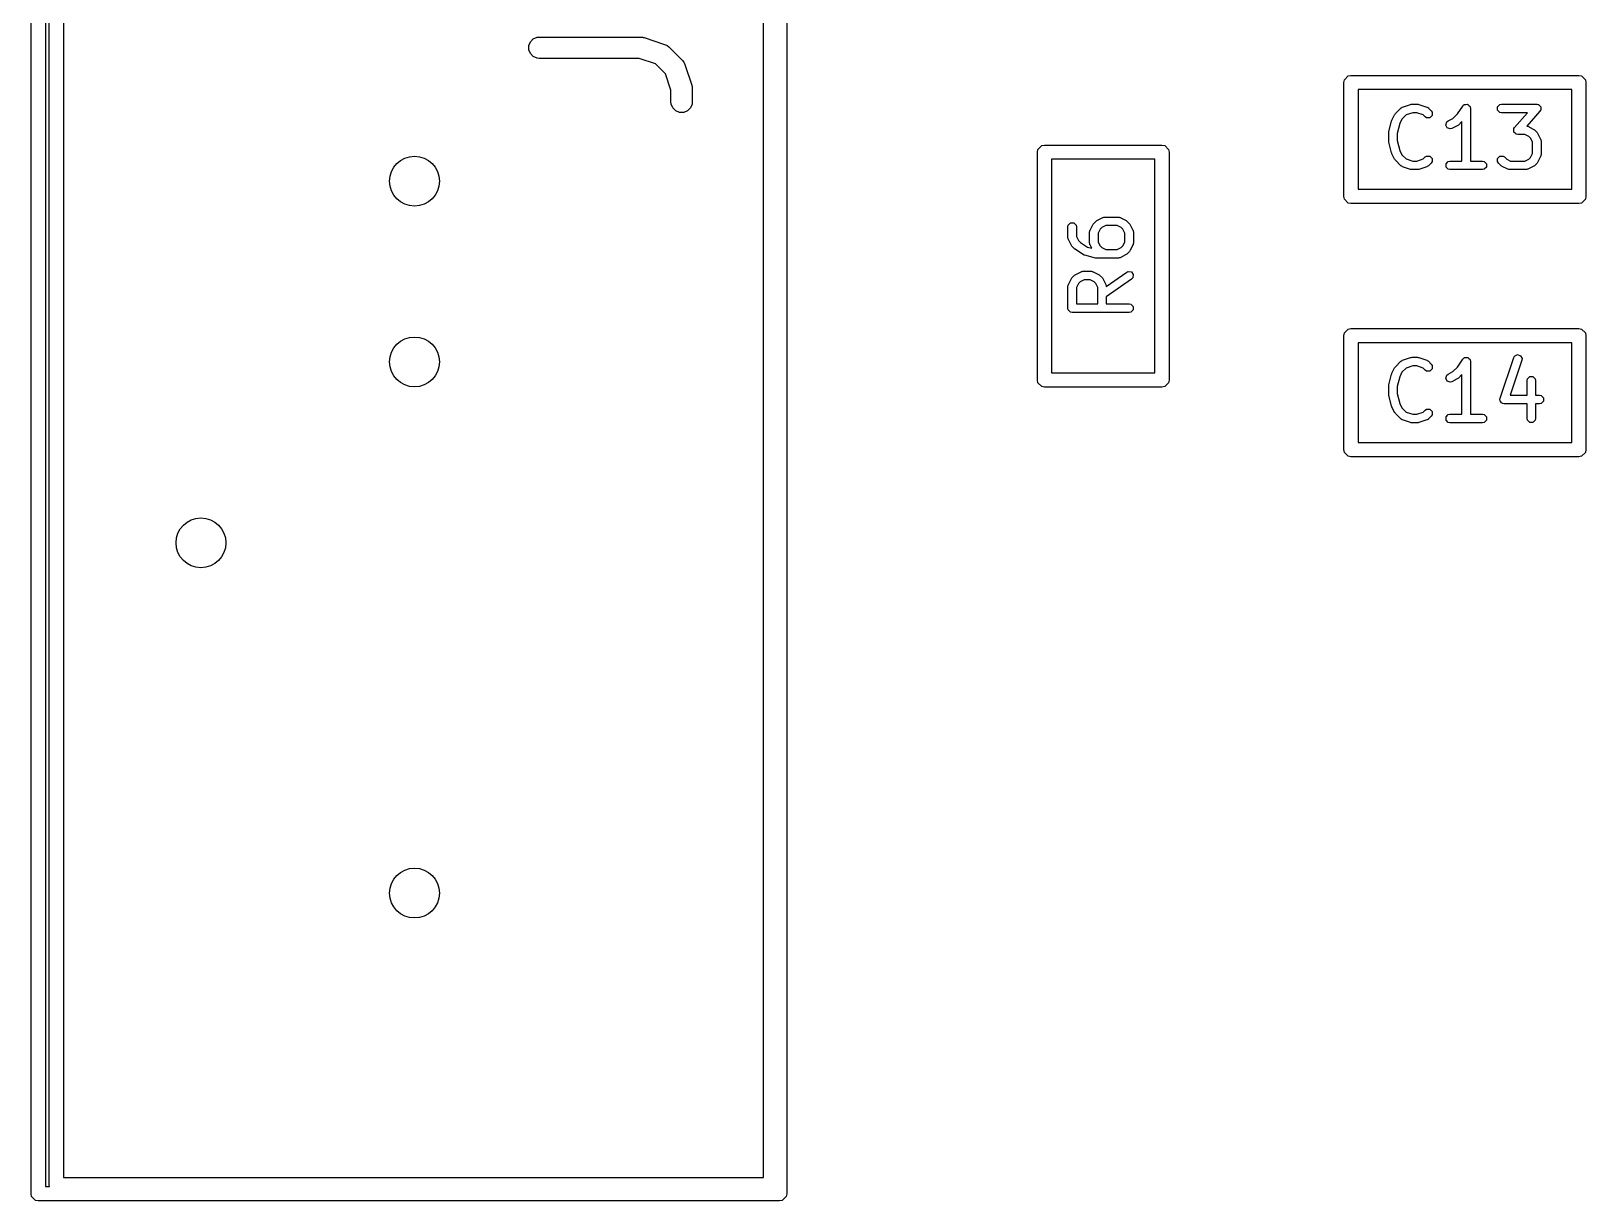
# Model space of a CAD drawing. Extents: x 2.42 to 5.08, y -5.33 to -2.65.
# Drawn here: x 2.483 to 2.913, y -4.782 to -4.4585 of the extents above; entities that cross this region are included whole.
import ezdxf

# ---------------------------------------------------------------- set-up
doc = ezdxf.new("R2010")
doc.units = 0
doc.header["$MEASUREMENT"] = 0
doc.layers.add('BLACK', color=7, linetype='CONTINUOUS')

msp = doc.modelspace()

# ---------------------------------------------------------------- linework, layer by layer
at = {"layer": 'BLACK', "linetype": 'CONTINUOUS'}
for p, q in [((2.48303, -4.78), (2.48303, -4.12)), ((2.48697, -4.12197), (2.48697, -4.77803)), ((2.48803, -4.7775), (2.48803, -4.1225)), ((2.69197, -4.12), (2.69197, -4.78)), ((2.49197, -4.12447), (2.49197, -4.77553)), ((2.68553, -4.77553), (2.68553, -4.12447)), ((2.62064, -4.46255), (2.62108, -4.46148)), ((2.62064, -4.4637), (2.62064, -4.46255)), ((2.62108, -4.46148), (2.6219, -4.46067)), ((2.6219, -4.46067), (2.62296, -4.46023)), ((2.62296, -4.46023), (2.62354, -4.46017)), ((2.62354, -4.46017), (2.65166, -4.46017)), ((2.65166, -4.46017), (2.65195, -4.4602)), ((2.65195, -4.4602), (2.65203, -4.46019)), ((2.65203, -4.46019), (2.65213, -4.46022)), ((2.65213, -4.46022), (2.65223, -4.46023)), ((2.65223, -4.46023), (2.65231, -4.46026)), ((2.65231, -4.46026), (2.65259, -4.46032)), ((2.65259, -4.46032), (2.65822, -4.4622)), ((2.65822, -4.4622), (2.65874, -4.46243)), ((2.65874, -4.46243), (2.65882, -4.4625)), ((2.65882, -4.4625), (2.65892, -4.46254)), ((2.65892, -4.46254), (2.65937, -4.46291)), ((2.62108, -4.46476), (2.62064, -4.4637)), ((2.6219, -4.46558), (2.62108, -4.46476)), ((2.62296, -4.46602), (2.6219, -4.46558)), ((2.62354, -4.46608), (2.62296, -4.46602)), ((2.65118, -4.46608), (2.62354, -4.46608)), ((2.65569, -4.46758), (2.65118, -4.46608)), ((2.65937, -4.46291), (2.66312, -4.46666)), ((2.66312, -4.46666), (2.66349, -4.46711)), ((2.65845, -4.47034), (2.65569, -4.46758)), ((2.65995, -4.47485), (2.65845, -4.47034)), ((2.66349, -4.46711), (2.66353, -4.46721)), ((2.66353, -4.46721), (2.6636, -4.46729)), ((2.6636, -4.46729), (2.66383, -4.46781)), ((2.66383, -4.46781), (2.66571, -4.47344)), ((2.84619, -4.472), (2.84725, -4.47093)), ((2.84725, -4.47093), (2.848, -4.47078)), ((2.848, -4.47078), (2.911, -4.47078)), ((2.911, -4.47078), (2.91175, -4.47093)), ((2.91175, -4.47093), (2.91281, -4.472)), ((2.65995, -4.47812), (2.65995, -4.47485)), ((2.66571, -4.47344), (2.66577, -4.47372)), ((2.66577, -4.47372), (2.6658, -4.4738)), ((2.6658, -4.4738), (2.66581, -4.4739)), ((2.66581, -4.4739), (2.66584, -4.474)), ((2.66584, -4.474), (2.66583, -4.47408)), ((2.66583, -4.47408), (2.66586, -4.47437)), ((2.66586, -4.47437), (2.66586, -4.47812)), ((2.84604, -4.47275), (2.84619, -4.472)), ((2.84604, -4.50425), (2.84604, -4.47275)), ((2.84997, -4.47472), (2.84997, -4.50228)), ((2.90903, -4.47472), (2.84997, -4.47472)), ((2.90903, -4.50228), (2.90903, -4.47472)), ((2.91281, -4.472), (2.91296, -4.47275)), ((2.91296, -4.47275), (2.91296, -4.50425)), ((2.66001, -4.4787), (2.65995, -4.47812)), ((2.66045, -4.47976), (2.66001, -4.4787)), ((2.66127, -4.48058), (2.66045, -4.47976)), ((2.66536, -4.47976), (2.66455, -4.48058)), ((2.6658, -4.4787), (2.66536, -4.47976)), ((2.66586, -4.47812), (2.6658, -4.4787)), ((2.86029, -4.48133), (2.86179, -4.47983)), ((2.86179, -4.47983), (2.86184, -4.4798)), ((2.86184, -4.4798), (2.86185, -4.47977)), ((2.86185, -4.47977), (2.86202, -4.47968)), ((2.86202, -4.47968), (2.86218, -4.47957)), ((2.86218, -4.47957), (2.8622, -4.47957)), ((2.8622, -4.47957), (2.86225, -4.47954)), ((2.86225, -4.47954), (2.8645, -4.47879)), ((2.8645, -4.47879), (2.86469, -4.47877)), ((2.86469, -4.47877), (2.86488, -4.47873)), ((2.86488, -4.47873), (2.86638, -4.47873)), ((2.86638, -4.47873), (2.86656, -4.47877)), ((2.86656, -4.47877), (2.86675, -4.47879)), ((2.86675, -4.47879), (2.869, -4.47954)), ((2.869, -4.47954), (2.86905, -4.47957)), ((2.86905, -4.47957), (2.86908, -4.47957)), ((2.86908, -4.47957), (2.86924, -4.47968)), ((2.86924, -4.47968), (2.8694, -4.47977)), ((2.8694, -4.47977), (2.86941, -4.4798)), ((2.86941, -4.4798), (2.86946, -4.47983)), ((2.86946, -4.47983), (2.87021, -4.48058)), ((2.87746, -4.48141), (2.87889, -4.47926)), ((2.87889, -4.47926), (2.87922, -4.47893)), ((2.87922, -4.47893), (2.87934, -4.47891)), ((2.87934, -4.47891), (2.87942, -4.47882)), ((2.87942, -4.47882), (2.87977, -4.47882)), ((2.87977, -4.47882), (2.8801, -4.47876)), ((2.8801, -4.47876), (2.88021, -4.47882)), ((2.88021, -4.47882), (2.88033, -4.47882)), ((2.88033, -4.47882), (2.88057, -4.47907)), ((2.88057, -4.47907), (2.88086, -4.47926)), ((2.88086, -4.47926), (2.88088, -4.47938)), ((2.88088, -4.47938), (2.88097, -4.47946)), ((2.88097, -4.47946), (2.88106, -4.47991)), ((2.88853, -4.47946), (2.88917, -4.47882)), ((2.88853, -4.48037), (2.88853, -4.47946)), ((2.88917, -4.47882), (2.88962, -4.47873)), ((2.88962, -4.47873), (2.89937, -4.47873)), ((2.89937, -4.47873), (2.8997, -4.4788)), ((2.8997, -4.4788), (2.89975, -4.4788)), ((2.89975, -4.4788), (2.89977, -4.47881)), ((2.89977, -4.47881), (2.89982, -4.47882)), ((2.89982, -4.47882), (2.90012, -4.47912)), ((2.90012, -4.47912), (2.90043, -4.47939)), ((2.90043, -4.47939), (2.90043, -4.47943)), ((2.90043, -4.47943), (2.90046, -4.47946)), ((2.90046, -4.47946), (2.90046, -4.47988)), ((2.90046, -4.47988), (2.90049, -4.48029)), ((2.66233, -4.48102), (2.66127, -4.48058)), ((2.66348, -4.48102), (2.66233, -4.48102)), ((2.66455, -4.48058), (2.66348, -4.48102)), ((2.85848, -4.48638), (2.85923, -4.48338)), ((2.85923, -4.48338), (2.85929, -4.48326)), ((2.85929, -4.48326), (2.85932, -4.48314)), ((2.85932, -4.48314), (2.86007, -4.48164)), ((2.86007, -4.48164), (2.86019, -4.48149)), ((2.86019, -4.48149), (2.86029, -4.48133)), ((2.86149, -4.48408), (2.86081, -4.48681)), ((2.8621, -4.48286), (2.86149, -4.48408)), ((2.86327, -4.4817), (2.8621, -4.48286)), ((2.86507, -4.4811), (2.86327, -4.4817)), ((2.86619, -4.4811), (2.86507, -4.4811)), ((2.86799, -4.4817), (2.86619, -4.4811)), ((2.86854, -4.48225), (2.86799, -4.4817)), ((2.86892, -4.48251), (2.86854, -4.48225)), ((2.86983, -4.48251), (2.86892, -4.48251)), ((2.87047, -4.48187), (2.86983, -4.48251)), ((2.87021, -4.48058), (2.87047, -4.48096)), ((2.87047, -4.48096), (2.87047, -4.48187)), ((2.8742, -4.4845), (2.87448, -4.48364)), ((2.87448, -4.48364), (2.87485, -4.48336)), ((2.87485, -4.48336), (2.87618, -4.48269)), ((2.87618, -4.48269), (2.87746, -4.48141)), ((2.87869, -4.48352), (2.87771, -4.4845)), ((2.87869, -4.49448), (2.87869, -4.48352)), ((2.88106, -4.47991), (2.88106, -4.49448)), ((2.88917, -4.48101), (2.88853, -4.48037)), ((2.88962, -4.4811), (2.88917, -4.48101)), ((2.89677, -4.4811), (2.88962, -4.4811)), ((2.89323, -4.48514), (2.89677, -4.4811)), ((2.90026, -4.48069), (2.89667, -4.48479)), ((2.90043, -4.4804), (2.90026, -4.48069)), ((2.90046, -4.48037), (2.90043, -4.4804)), ((2.90049, -4.48029), (2.90046, -4.48034)), ((2.90046, -4.48034), (2.90046, -4.48037)), ((2.85845, -4.48666), (2.85847, -4.48652)), ((2.85845, -4.48891), (2.85845, -4.48666)), ((2.85847, -4.48652), (2.85848, -4.48638)), ((2.86081, -4.48681), (2.86081, -4.48877)), ((2.8746, -4.48531), (2.8742, -4.4845)), ((2.87546, -4.48559), (2.8746, -4.48531)), ((2.8759, -4.48547), (2.87546, -4.48559)), ((2.8774, -4.48472), (2.8759, -4.48547)), ((2.87755, -4.4846), (2.8774, -4.48472)), ((2.87771, -4.4845), (2.87755, -4.4846)), ((2.893, -4.48554), (2.89303, -4.48549)), ((2.89303, -4.48595), (2.893, -4.48554)), ((2.89303, -4.48546), (2.89307, -4.48543)), ((2.89303, -4.48549), (2.89303, -4.48546)), ((2.89303, -4.48637), (2.89303, -4.48595)), ((2.89306, -4.4864), (2.89303, -4.48637)), ((2.89306, -4.48644), (2.89306, -4.4864)), ((2.89338, -4.48671), (2.89306, -4.48644)), ((2.89307, -4.48543), (2.89323, -4.48514)), ((2.89367, -4.487), (2.89338, -4.48671)), ((2.89373, -4.48702), (2.89367, -4.487)), ((2.89374, -4.48703), (2.89373, -4.48702)), ((2.89379, -4.48703), (2.89374, -4.48703)), ((2.89412, -4.48709), (2.89379, -4.48703)), ((2.89609, -4.48709), (2.89412, -4.48709)), ((2.89717, -4.48763), (2.89609, -4.48709)), ((2.89667, -4.48479), (2.89682, -4.48482)), ((2.89682, -4.48482), (2.89684, -4.48484)), ((2.89684, -4.48484), (2.8969, -4.48486)), ((2.8969, -4.48486), (2.8984, -4.48561)), ((2.89765, -4.48811), (2.89717, -4.48763)), ((2.89819, -4.48919), (2.89765, -4.48811)), ((2.8984, -4.48561), (2.89855, -4.48572)), ((2.89855, -4.48572), (2.89871, -4.48583)), ((2.89871, -4.48583), (2.89946, -4.48658)), ((2.89946, -4.48658), (2.89956, -4.48674)), ((2.89956, -4.48674), (2.89968, -4.48689)), ((2.89968, -4.48689), (2.90043, -4.48839)), ((2.90043, -4.48839), (2.90044, -4.48844)), ((2.90044, -4.48844), (2.90046, -4.48846)), ((2.90046, -4.48846), (2.9005, -4.48865)), ((2.76129, -4.492), (2.76144, -4.49125)), ((2.76129, -4.555), (2.76129, -4.492)), ((2.76144, -4.49125), (2.76251, -4.49019)), ((2.76251, -4.49019), (2.76326, -4.49004)), ((2.76326, -4.49004), (2.79574, -4.49004)), ((2.79574, -4.49004), (2.79649, -4.49019)), ((2.79649, -4.49019), (2.79756, -4.49125)), ((2.79756, -4.49125), (2.79771, -4.492)), ((2.79771, -4.492), (2.79771, -4.555)), ((2.85847, -4.48906), (2.85845, -4.48891)), ((2.85848, -4.4892), (2.85847, -4.48906)), ((2.85923, -4.4922), (2.85848, -4.4892)), ((2.85929, -4.49232), (2.85923, -4.4922)), ((2.85932, -4.49244), (2.85929, -4.49232)), ((2.86007, -4.49394), (2.85932, -4.49244)), ((2.86081, -4.48877), (2.86149, -4.4915)), ((2.86149, -4.4915), (2.8621, -4.49271)), ((2.8621, -4.49271), (2.86327, -4.49388)), ((2.89765, -4.49346), (2.89819, -4.49238)), ((2.89819, -4.49238), (2.89819, -4.48919)), ((2.9005, -4.48865), (2.90055, -4.48883)), ((2.90055, -4.49275), (2.9005, -4.49293)), ((2.90055, -4.48883), (2.90054, -4.48886)), ((2.90054, -4.48886), (2.90055, -4.48891)), ((2.90055, -4.49266), (2.90054, -4.49272)), ((2.90054, -4.49272), (2.90055, -4.49275)), ((2.90055, -4.48891), (2.90055, -4.49266)), ((2.76523, -4.49397), (2.76523, -4.55303)), ((2.79377, -4.49397), (2.76523, -4.49397)), ((2.79377, -4.55303), (2.79377, -4.49397)), ((2.86019, -4.49409), (2.86007, -4.49394)), ((2.86029, -4.49425), (2.86019, -4.49409)), ((2.86179, -4.49575), (2.86029, -4.49425)), ((2.86184, -4.49578), (2.86179, -4.49575)), ((2.86185, -4.4958), (2.86184, -4.49578)), ((2.86202, -4.4959), (2.86185, -4.4958)), ((2.86218, -4.496), (2.86202, -4.4959)), ((2.8622, -4.496), (2.86218, -4.496)), ((2.86225, -4.49603), (2.8622, -4.496)), ((2.8645, -4.49678), (2.86225, -4.49603)), ((2.86327, -4.49388), (2.86507, -4.49448)), ((2.86469, -4.49681), (2.8645, -4.49678)), ((2.86488, -4.49684), (2.86469, -4.49681)), ((2.86638, -4.49684), (2.86488, -4.49684)), ((2.86507, -4.49448), (2.86618, -4.49448)), ((2.86618, -4.49448), (2.86799, -4.49388)), ((2.86656, -4.49681), (2.86638, -4.49684)), ((2.86675, -4.49678), (2.86656, -4.49681)), ((2.869, -4.49603), (2.86675, -4.49678)), ((2.86799, -4.49388), (2.86854, -4.49333)), ((2.86854, -4.49333), (2.86892, -4.49307)), ((2.86892, -4.49307), (2.86983, -4.49307)), ((2.86905, -4.496), (2.869, -4.49603)), ((2.86908, -4.496), (2.86905, -4.496)), ((2.86924, -4.4959), (2.86908, -4.496)), ((2.8694, -4.4958), (2.86924, -4.4959)), ((2.86941, -4.49578), (2.8694, -4.4958)), ((2.86946, -4.49575), (2.86941, -4.49578)), ((2.87021, -4.495), (2.86946, -4.49575)), ((2.86983, -4.49307), (2.87047, -4.49371)), ((2.87047, -4.49461), (2.87021, -4.495)), ((2.87047, -4.49371), (2.87047, -4.49461)), ((2.87428, -4.49521), (2.87492, -4.49457)), ((2.87428, -4.49611), (2.87428, -4.49521)), ((2.87492, -4.49675), (2.87428, -4.49611)), ((2.87492, -4.49457), (2.87538, -4.49448)), ((2.87538, -4.49684), (2.87492, -4.49675)), ((2.87538, -4.49448), (2.87869, -4.49448)), ((2.88437, -4.49684), (2.87538, -4.49684)), ((2.88106, -4.49448), (2.88437, -4.49448)), ((2.88437, -4.49448), (2.88483, -4.49457)), ((2.88483, -4.49675), (2.88437, -4.49684)), ((2.88483, -4.49457), (2.88547, -4.49521)), ((2.88547, -4.49611), (2.88483, -4.49675)), ((2.88547, -4.49521), (2.88547, -4.49611)), ((2.88853, -4.49371), (2.88917, -4.49307)), ((2.88853, -4.49461), (2.88853, -4.49371)), ((2.88879, -4.495), (2.88853, -4.49461)), ((2.88954, -4.49575), (2.88879, -4.495)), ((2.88917, -4.49307), (2.89008, -4.49307)), ((2.8897, -4.49585), (2.88954, -4.49575)), ((2.88985, -4.49597), (2.8897, -4.49585)), ((2.89135, -4.49672), (2.88985, -4.49597)), ((2.89008, -4.49307), (2.89046, -4.49333)), ((2.89046, -4.49333), (2.89107, -4.49394)), ((2.89107, -4.49394), (2.89215, -4.49448)), ((2.8914, -4.49673), (2.89135, -4.49672)), ((2.89142, -4.49675), (2.8914, -4.49673)), ((2.89161, -4.49679), (2.89142, -4.49675)), ((2.89179, -4.49684), (2.89161, -4.49679)), ((2.89182, -4.49683), (2.89179, -4.49684)), ((2.89187, -4.49684), (2.89182, -4.49683)), ((2.89637, -4.49684), (2.89187, -4.49684)), ((2.89215, -4.49448), (2.89609, -4.49448)), ((2.89609, -4.49448), (2.89717, -4.49394)), ((2.89643, -4.49683), (2.89637, -4.49684)), ((2.89646, -4.49684), (2.89643, -4.49683)), ((2.89664, -4.49679), (2.89646, -4.49684)), ((2.89682, -4.49675), (2.89664, -4.49679)), ((2.89684, -4.49673), (2.89682, -4.49675)), ((2.8969, -4.49672), (2.89684, -4.49673)), ((2.8984, -4.49597), (2.8969, -4.49672)), ((2.89717, -4.49394), (2.89765, -4.49346)), ((2.89855, -4.49585), (2.8984, -4.49597)), ((2.89871, -4.49575), (2.89855, -4.49585)), ((2.89946, -4.495), (2.89871, -4.49575)), ((2.89956, -4.49484), (2.89946, -4.495)), ((2.89968, -4.49469), (2.89956, -4.49484)), ((2.90043, -4.49319), (2.89968, -4.49469)), ((2.90044, -4.49313), (2.90043, -4.49319)), ((2.90046, -4.49311), (2.90044, -4.49313)), ((2.9005, -4.49293), (2.90046, -4.49311)), ((2.84619, -4.505), (2.84604, -4.50425)), ((2.84725, -4.50607), (2.84619, -4.505)), ((2.84997, -4.50228), (2.90903, -4.50228)), ((2.91281, -4.505), (2.91175, -4.50607)), ((2.91296, -4.50425), (2.91281, -4.505)), ((2.77965, -4.51), (2.77983, -4.50995)), ((2.77983, -4.50995), (2.77986, -4.50996)), ((2.77986, -4.50996), (2.77991, -4.50995)), ((2.77991, -4.50995), (2.78366, -4.50995)), ((2.78366, -4.50995), (2.78372, -4.50996)), ((2.78372, -4.50996), (2.78375, -4.50995)), ((2.78375, -4.50995), (2.78393, -4.51)), ((2.848, -4.50622), (2.84725, -4.50607)), ((2.911, -4.50622), (2.848, -4.50622)), ((2.91175, -4.50607), (2.911, -4.50622)), ((2.76973, -4.51263), (2.76982, -4.51217)), ((2.76973, -4.51563), (2.76973, -4.51263)), ((2.76982, -4.51217), (2.77046, -4.51154)), ((2.77046, -4.51154), (2.77137, -4.51154)), ((2.77137, -4.51154), (2.77201, -4.51217)), ((2.77201, -4.51217), (2.7721, -4.51263)), ((2.7721, -4.51263), (2.7721, -4.51535)), ((2.77573, -4.51413), (2.77574, -4.51407)), ((2.77573, -4.51713), (2.77573, -4.51413)), ((2.77574, -4.51404), (2.77579, -4.51386)), ((2.77574, -4.51407), (2.77574, -4.51404)), ((2.77579, -4.51386), (2.77582, -4.51367)), ((2.77582, -4.51367), (2.77584, -4.51365)), ((2.77584, -4.51365), (2.77586, -4.5136)), ((2.77586, -4.5136), (2.77661, -4.5121)), ((2.77661, -4.5121), (2.77672, -4.51195)), ((2.77672, -4.51195), (2.77683, -4.51179)), ((2.77683, -4.51179), (2.77758, -4.51104)), ((2.77758, -4.51104), (2.77774, -4.51094)), ((2.77774, -4.51094), (2.77789, -4.51082)), ((2.77789, -4.51082), (2.77939, -4.51007)), ((2.77863, -4.51333), (2.77809, -4.51441)), ((2.77911, -4.51285), (2.77863, -4.51333)), ((2.78019, -4.51231), (2.77911, -4.51285)), ((2.77939, -4.51007), (2.77944, -4.51005)), ((2.77944, -4.51005), (2.77946, -4.51004)), ((2.77946, -4.51004), (2.77965, -4.51)), ((2.78338, -4.51231), (2.78019, -4.51231)), ((2.78446, -4.51285), (2.78338, -4.51231)), ((2.78393, -4.51), (2.78411, -4.51004)), ((2.78411, -4.51004), (2.78413, -4.51005)), ((2.78413, -4.51005), (2.78419, -4.51007)), ((2.78419, -4.51007), (2.78569, -4.51082)), ((2.78494, -4.51333), (2.78446, -4.51285)), ((2.78548, -4.51441), (2.78494, -4.51333)), ((2.78569, -4.51082), (2.78584, -4.51094)), ((2.78584, -4.51094), (2.786, -4.51104)), ((2.786, -4.51104), (2.78675, -4.51179)), ((2.78675, -4.51179), (2.78685, -4.51195)), ((2.78685, -4.51195), (2.78697, -4.5121)), ((2.78697, -4.5121), (2.78772, -4.5136)), ((2.78772, -4.5136), (2.78773, -4.51365)), ((2.78773, -4.51365), (2.78775, -4.51367)), ((2.78775, -4.51367), (2.78779, -4.51386)), ((2.78779, -4.51386), (2.78784, -4.51404)), ((2.78784, -4.51404), (2.78783, -4.51407)), ((2.78783, -4.51407), (2.78784, -4.51413)), ((2.78784, -4.51413), (2.78784, -4.51713)), ((2.76974, -4.51568), (2.76973, -4.51563)), ((2.76974, -4.51571), (2.76974, -4.51568)), ((2.76979, -4.51589), (2.76974, -4.51571)), ((2.76982, -4.51608), (2.76979, -4.51589)), ((2.76984, -4.5161), (2.76982, -4.51608)), ((2.76986, -4.51615), (2.76984, -4.5161)), ((2.77061, -4.51765), (2.76986, -4.51615)), ((2.77072, -4.5178), (2.77061, -4.51765)), ((2.77083, -4.51796), (2.77072, -4.5178)), ((2.77158, -4.51871), (2.77083, -4.51796)), ((2.7721, -4.51535), (2.77264, -4.51643)), ((2.77264, -4.51643), (2.77317, -4.51696)), ((2.77317, -4.51696), (2.77515, -4.51828)), ((2.77515, -4.51828), (2.77632, -4.51857)), ((2.77574, -4.51718), (2.77573, -4.51713)), ((2.77574, -4.51721), (2.77574, -4.51718)), ((2.77579, -4.51739), (2.77574, -4.51721)), ((2.77582, -4.51758), (2.77579, -4.51739)), ((2.77584, -4.5176), (2.77582, -4.51758)), ((2.77586, -4.51765), (2.77584, -4.5176)), ((2.77632, -4.51857), (2.77586, -4.51765)), ((2.77809, -4.51441), (2.77809, -4.51685)), ((2.77809, -4.51685), (2.77863, -4.51793)), ((2.77863, -4.51793), (2.77911, -4.5184)), ((2.77911, -4.5184), (2.78019, -4.51894)), ((2.78338, -4.51894), (2.78446, -4.5184)), ((2.78446, -4.5184), (2.78494, -4.51793)), ((2.78494, -4.51793), (2.78548, -4.51685)), ((2.78548, -4.51685), (2.78548, -4.51441)), ((2.78772, -4.51765), (2.78697, -4.51915)), ((2.78773, -4.5176), (2.78772, -4.51765)), ((2.78775, -4.51758), (2.78773, -4.5176)), ((2.78779, -4.51739), (2.78775, -4.51758)), ((2.78784, -4.51721), (2.78779, -4.51739)), ((2.78784, -4.51713), (2.78783, -4.51718)), ((2.78783, -4.51718), (2.78784, -4.51721)), ((2.77168, -4.51878), (2.77158, -4.51871)), ((2.77176, -4.51886), (2.77168, -4.51878)), ((2.77401, -4.52036), (2.77176, -4.51886)), ((2.7742, -4.52044), (2.77401, -4.52036)), ((2.77438, -4.52052), (2.7742, -4.52044)), ((2.77738, -4.52127), (2.77438, -4.52052)), ((2.77752, -4.52128), (2.77738, -4.52127)), ((2.77766, -4.52131), (2.77752, -4.52128)), ((2.78366, -4.52131), (2.77766, -4.52131)), ((2.78019, -4.51894), (2.78338, -4.51894)), ((2.78372, -4.52129), (2.78366, -4.52131)), ((2.78375, -4.5213), (2.78372, -4.52129)), ((2.78393, -4.52125), (2.78375, -4.5213)), ((2.78411, -4.52122), (2.78393, -4.52125)), ((2.78413, -4.5212), (2.78411, -4.52122)), ((2.78419, -4.52118), (2.78413, -4.5212)), ((2.78569, -4.52043), (2.78419, -4.52118)), ((2.78584, -4.52032), (2.78569, -4.52043)), ((2.786, -4.52021), (2.78584, -4.52032)), ((2.78675, -4.51946), (2.786, -4.52021)), ((2.78685, -4.5193), (2.78675, -4.51946)), ((2.78697, -4.51915), (2.78685, -4.5193)), ((2.76986, -4.5286), (2.77061, -4.5271)), ((2.77061, -4.5271), (2.77072, -4.52695)), ((2.77072, -4.52695), (2.77083, -4.52679)), ((2.77083, -4.52679), (2.77158, -4.52604)), ((2.77158, -4.52604), (2.77174, -4.52593)), ((2.77174, -4.52593), (2.77189, -4.52582)), ((2.77189, -4.52582), (2.77339, -4.52507)), ((2.77339, -4.52507), (2.77344, -4.52505)), ((2.77344, -4.52505), (2.77346, -4.52503)), ((2.77346, -4.52503), (2.77365, -4.525)), ((2.77365, -4.525), (2.77383, -4.52495)), ((2.77383, -4.52495), (2.77386, -4.52496)), ((2.77386, -4.52496), (2.77391, -4.52494)), ((2.77391, -4.52494), (2.77616, -4.52494)), ((2.77616, -4.52494), (2.77622, -4.52496)), ((2.77622, -4.52496), (2.77625, -4.52495)), ((2.77625, -4.52495), (2.77643, -4.525)), ((2.77643, -4.525), (2.77662, -4.52503)), ((2.77662, -4.52503), (2.77663, -4.52505)), ((2.77663, -4.52505), (2.77669, -4.52507)), ((2.77669, -4.52507), (2.77819, -4.52582)), ((2.77819, -4.52582), (2.77834, -4.52593)), ((2.77834, -4.52593), (2.7785, -4.52604)), ((2.7785, -4.52604), (2.77925, -4.52679)), ((2.77925, -4.52679), (2.77935, -4.52695)), ((2.77935, -4.52695), (2.77947, -4.5271)), ((2.77947, -4.5271), (2.78022, -4.5286)), ((2.78034, -4.52911), (2.78599, -4.52516)), ((2.78734, -4.52709), (2.78034, -4.53199)), ((2.78599, -4.52516), (2.78641, -4.52497)), ((2.78641, -4.52497), (2.7873, -4.52513)), ((2.7873, -4.52513), (2.78782, -4.52587)), ((2.78766, -4.52676), (2.78734, -4.52709)), ((2.78782, -4.52587), (2.78766, -4.52676)), ((2.76973, -4.52912), (2.76974, -4.52907)), ((2.76973, -4.53512), (2.76973, -4.52912)), ((2.76974, -4.52904), (2.76979, -4.52886)), ((2.76974, -4.52907), (2.76974, -4.52904)), ((2.76979, -4.52886), (2.76982, -4.52867)), ((2.76982, -4.52867), (2.76984, -4.52865)), ((2.76984, -4.52865), (2.76986, -4.5286)), ((2.77264, -4.52832), (2.7721, -4.5294)), ((2.7721, -4.5294), (2.7721, -4.53394)), ((2.77311, -4.52785), (2.77264, -4.52832)), ((2.77419, -4.52731), (2.77311, -4.52785)), ((2.77588, -4.52731), (2.77419, -4.52731)), ((2.77696, -4.52785), (2.77588, -4.52731)), ((2.77744, -4.52832), (2.77696, -4.52785)), ((2.77798, -4.5294), (2.77744, -4.52832)), ((2.77798, -4.53394), (2.77798, -4.5294)), ((2.78022, -4.5286), (2.78024, -4.52865)), ((2.78024, -4.52865), (2.78025, -4.52867)), ((2.78025, -4.52867), (2.78029, -4.52886)), ((2.78029, -4.52886), (2.78034, -4.52904)), ((2.78034, -4.52904), (2.78033, -4.52907)), ((2.78033, -4.52907), (2.78034, -4.52911)), ((2.76982, -4.53558), (2.76973, -4.53512)), ((2.77046, -4.53621), (2.76982, -4.53558)), ((2.7721, -4.53394), (2.77798, -4.53394)), ((2.78034, -4.53199), (2.78034, -4.53394)), ((2.78034, -4.53394), (2.78666, -4.53394)), ((2.78666, -4.53394), (2.78711, -4.53403)), ((2.78711, -4.53403), (2.78775, -4.53467)), ((2.78775, -4.53558), (2.78711, -4.53621)), ((2.78775, -4.53467), (2.78775, -4.53558)), ((2.77091, -4.5363), (2.77046, -4.53621)), ((2.78666, -4.5363), (2.77091, -4.5363)), ((2.78711, -4.53621), (2.78666, -4.5363)), ((2.84604, -4.54275), (2.84619, -4.542)), ((2.84604, -4.57425), (2.84604, -4.54275)), ((2.84619, -4.542), (2.84725, -4.54093)), ((2.84725, -4.54093), (2.848, -4.54078)), ((2.848, -4.54078), (2.911, -4.54078)), ((2.911, -4.54078), (2.91175, -4.54093)), ((2.91175, -4.54093), (2.91281, -4.542)), ((2.91281, -4.542), (2.91296, -4.54275)), ((2.91296, -4.54275), (2.91296, -4.57425)), ((2.84997, -4.54472), (2.84997, -4.57228)), ((2.90903, -4.54472), (2.84997, -4.54472)), ((2.893, -4.54879), (2.89323, -4.54839)), ((2.89323, -4.54839), (2.89404, -4.54799)), ((2.89404, -4.54799), (2.8949, -4.54827)), ((2.8949, -4.54827), (2.8953, -4.54908)), ((2.90903, -4.57228), (2.90903, -4.54472)), ((2.85932, -4.55314), (2.86007, -4.55164)), ((2.86007, -4.55164), (2.86019, -4.55149)), ((2.86019, -4.55149), (2.86029, -4.55133)), ((2.86029, -4.55133), (2.86179, -4.54983)), ((2.8621, -4.55286), (2.86149, -4.55408)), ((2.86179, -4.54983), (2.86184, -4.5498)), ((2.86184, -4.5498), (2.86185, -4.54977)), ((2.86185, -4.54977), (2.86202, -4.54968)), ((2.86202, -4.54968), (2.86218, -4.54957)), ((2.86327, -4.5517), (2.8621, -4.55286)), ((2.86218, -4.54957), (2.8622, -4.54957)), ((2.8622, -4.54957), (2.86225, -4.54954)), ((2.86225, -4.54954), (2.8645, -4.54879)), ((2.86507, -4.5511), (2.86327, -4.5517)), ((2.8645, -4.54879), (2.86469, -4.54877)), ((2.86469, -4.54877), (2.86488, -4.54873)), ((2.86488, -4.54873), (2.86638, -4.54873)), ((2.86619, -4.5511), (2.86507, -4.5511)), ((2.86799, -4.5517), (2.86619, -4.5511)), ((2.86638, -4.54873), (2.86656, -4.54877)), ((2.86656, -4.54877), (2.86675, -4.54879)), ((2.86675, -4.54879), (2.869, -4.54954)), ((2.86854, -4.55225), (2.86799, -4.5517)), ((2.86892, -4.55251), (2.86854, -4.55225)), ((2.86983, -4.55251), (2.86892, -4.55251)), ((2.869, -4.54954), (2.86905, -4.54957)), ((2.86905, -4.54957), (2.86908, -4.54957)), ((2.86908, -4.54957), (2.86924, -4.54968)), ((2.86924, -4.54968), (2.8694, -4.54977)), ((2.8694, -4.54977), (2.86941, -4.5498)), ((2.86941, -4.5498), (2.86946, -4.54983)), ((2.86946, -4.54983), (2.87021, -4.55058)), ((2.87047, -4.55187), (2.86983, -4.55251)), ((2.87021, -4.55058), (2.87047, -4.55096)), ((2.87047, -4.55096), (2.87047, -4.55187)), ((2.87485, -4.55336), (2.87618, -4.55269)), ((2.87618, -4.55269), (2.87746, -4.55141)), ((2.87746, -4.55141), (2.87889, -4.54926)), ((2.87889, -4.54926), (2.87922, -4.54893)), ((2.87922, -4.54893), (2.87934, -4.54891)), ((2.87934, -4.54891), (2.87942, -4.54882)), ((2.87942, -4.54882), (2.87977, -4.54882)), ((2.87977, -4.54882), (2.8801, -4.54876)), ((2.8801, -4.54876), (2.88021, -4.54882)), ((2.88021, -4.54882), (2.88033, -4.54882)), ((2.88033, -4.54882), (2.88057, -4.54907)), ((2.88057, -4.54907), (2.88086, -4.54926)), ((2.88086, -4.54926), (2.88088, -4.54938)), ((2.88088, -4.54938), (2.88097, -4.54946)), ((2.88097, -4.54946), (2.88106, -4.54991)), ((2.88106, -4.54991), (2.88106, -4.56448)), ((2.88925, -4.56004), (2.893, -4.54879)), ((2.89524, -4.54954), (2.89201, -4.55923)), ((2.8953, -4.54908), (2.89524, -4.54954)), ((2.76144, -4.55575), (2.76129, -4.555)), ((2.76251, -4.55681), (2.76144, -4.55575)), ((2.76326, -4.55696), (2.76251, -4.55681)), ((2.79574, -4.55696), (2.76326, -4.55696)), ((2.76523, -4.55303), (2.79377, -4.55303)), ((2.79649, -4.55681), (2.79574, -4.55696)), ((2.79756, -4.55575), (2.79649, -4.55681)), ((2.79771, -4.555), (2.79756, -4.55575)), ((2.85845, -4.55666), (2.85847, -4.55652)), ((2.85845, -4.55891), (2.85845, -4.55666)), ((2.85847, -4.55652), (2.85848, -4.55638)), ((2.85848, -4.55638), (2.85923, -4.55338)), ((2.85923, -4.55338), (2.85929, -4.55326)), ((2.85929, -4.55326), (2.85932, -4.55314)), ((2.86149, -4.55408), (2.86081, -4.55681)), ((2.86081, -4.55681), (2.86081, -4.55877)), ((2.8742, -4.5545), (2.87448, -4.55364)), ((2.8746, -4.55531), (2.8742, -4.5545)), ((2.87448, -4.55364), (2.87485, -4.55336)), ((2.87546, -4.55559), (2.8746, -4.55531)), ((2.8759, -4.55547), (2.87546, -4.55559)), ((2.8774, -4.55472), (2.8759, -4.55547)), ((2.87755, -4.5546), (2.8774, -4.55472)), ((2.87771, -4.5545), (2.87755, -4.5546)), ((2.87869, -4.55352), (2.87771, -4.5545)), ((2.87869, -4.56448), (2.87869, -4.55352)), ((2.89669, -4.55516), (2.89678, -4.55471)), ((2.89669, -4.55923), (2.89669, -4.55516)), ((2.89678, -4.55471), (2.89742, -4.55407)), ((2.89742, -4.55407), (2.89832, -4.55407)), ((2.89832, -4.55407), (2.89896, -4.55471)), ((2.89896, -4.55471), (2.89905, -4.55516)), ((2.89905, -4.55516), (2.89905, -4.55923)), ((2.85847, -4.55906), (2.85845, -4.55891)), ((2.85848, -4.5592), (2.85847, -4.55906)), ((2.85923, -4.5622), (2.85848, -4.5592)), ((2.86081, -4.55877), (2.86149, -4.5615)), ((2.86149, -4.5615), (2.8621, -4.56271)), ((2.8892, -4.5605), (2.88925, -4.56004)), ((2.88928, -4.56067), (2.8892, -4.5605)), ((2.88928, -4.56087), (2.88928, -4.56067)), ((2.88948, -4.56106), (2.88928, -4.56087)), ((2.8896, -4.56131), (2.88948, -4.56106)), ((2.88978, -4.56137), (2.8896, -4.56131)), ((2.88992, -4.5615), (2.88978, -4.56137)), ((2.89037, -4.56159), (2.88992, -4.5615)), ((2.89201, -4.55923), (2.89669, -4.55923)), ((2.89905, -4.55923), (2.90012, -4.55923)), ((2.90012, -4.55923), (2.90057, -4.55932)), ((2.90057, -4.5615), (2.90012, -4.56159)), ((2.90057, -4.55932), (2.90121, -4.55996)), ((2.90121, -4.56087), (2.90057, -4.5615)), ((2.90121, -4.55996), (2.90121, -4.56087)), ((2.85929, -4.56232), (2.85923, -4.5622)), ((2.85932, -4.56244), (2.85929, -4.56232)), ((2.86007, -4.56394), (2.85932, -4.56244)), ((2.86019, -4.56409), (2.86007, -4.56394)), ((2.86029, -4.56425), (2.86019, -4.56409)), ((2.86179, -4.56575), (2.86029, -4.56425)), ((2.86184, -4.56578), (2.86179, -4.56575)), ((2.86185, -4.5658), (2.86184, -4.56578)), ((2.86202, -4.5659), (2.86185, -4.5658)), ((2.8621, -4.56271), (2.86327, -4.56388)), ((2.86327, -4.56388), (2.86507, -4.56448)), ((2.86507, -4.56448), (2.86618, -4.56448)), ((2.86618, -4.56448), (2.86799, -4.56388)), ((2.86799, -4.56388), (2.86854, -4.56333)), ((2.86854, -4.56333), (2.86892, -4.56307)), ((2.86892, -4.56307), (2.86983, -4.56307)), ((2.8694, -4.5658), (2.86924, -4.5659)), ((2.86941, -4.56578), (2.8694, -4.5658)), ((2.86946, -4.56575), (2.86941, -4.56578)), ((2.87021, -4.565), (2.86946, -4.56575)), ((2.86983, -4.56307), (2.87047, -4.56371)), ((2.87047, -4.56461), (2.87021, -4.565)), ((2.87047, -4.56371), (2.87047, -4.56461)), ((2.87428, -4.56521), (2.87492, -4.56457)), ((2.87428, -4.56611), (2.87428, -4.56521)), ((2.87492, -4.56457), (2.87538, -4.56448)), ((2.87538, -4.56448), (2.87869, -4.56448)), ((2.88106, -4.56448), (2.88437, -4.56448)), ((2.88437, -4.56448), (2.88483, -4.56457)), ((2.88483, -4.56457), (2.88547, -4.56521)), ((2.88547, -4.56521), (2.88547, -4.56611)), ((2.89669, -4.56159), (2.89037, -4.56159)), ((2.89669, -4.56566), (2.89669, -4.56159)), ((2.89678, -4.56611), (2.89669, -4.56566)), ((2.89905, -4.56566), (2.89896, -4.56611)), ((2.90012, -4.56159), (2.89905, -4.56159)), ((2.89905, -4.56159), (2.89905, -4.56566)), ((2.86218, -4.566), (2.86202, -4.5659)), ((2.8622, -4.566), (2.86218, -4.566)), ((2.86225, -4.56603), (2.8622, -4.566)), ((2.8645, -4.56678), (2.86225, -4.56603)), ((2.86469, -4.56681), (2.8645, -4.56678)), ((2.86488, -4.56684), (2.86469, -4.56681)), ((2.86638, -4.56684), (2.86488, -4.56684)), ((2.86656, -4.56681), (2.86638, -4.56684)), ((2.86675, -4.56678), (2.86656, -4.56681)), ((2.869, -4.56603), (2.86675, -4.56678)), ((2.86905, -4.566), (2.869, -4.56603)), ((2.86908, -4.566), (2.86905, -4.566)), ((2.86924, -4.5659), (2.86908, -4.566)), ((2.87492, -4.56675), (2.87428, -4.56611)), ((2.87538, -4.56684), (2.87492, -4.56675)), ((2.88437, -4.56684), (2.87538, -4.56684)), ((2.88483, -4.56675), (2.88437, -4.56684)), ((2.88547, -4.56611), (2.88483, -4.56675)), ((2.89742, -4.56675), (2.89678, -4.56611)), ((2.89832, -4.56675), (2.89742, -4.56675)), ((2.89896, -4.56611), (2.89832, -4.56675)), ((2.84619, -4.575), (2.84604, -4.57425)), ((2.84997, -4.57228), (2.90903, -4.57228)), ((2.91296, -4.57425), (2.91281, -4.575)), ((2.84725, -4.57607), (2.84619, -4.575)), ((2.848, -4.57622), (2.84725, -4.57607)), ((2.911, -4.57622), (2.848, -4.57622)), ((2.91175, -4.57607), (2.911, -4.57622)), ((2.91281, -4.575), (2.91175, -4.57607)), ((2.49197, -4.77553), (2.68553, -4.77553)), ((2.48318, -4.78075), (2.48303, -4.78)), ((2.48425, -4.78182), (2.48318, -4.78075)), ((2.48697, -4.77803), (2.48814, -4.77803)), ((2.48814, -4.77803), (2.48803, -4.7775)), ((2.69182, -4.78075), (2.69075, -4.78182)), ((2.69197, -4.78), (2.69182, -4.78075)), ((2.485, -4.78197), (2.48425, -4.78182)), ((2.69, -4.78197), (2.485, -4.78197)), ((2.69075, -4.78182), (2.69, -4.78197))]:
    msp.add_line(p, q, dxfattribs=at)
at = {"layer": 'BLACK'}
for centre in [(2.58906, -4.5), (2.58906, -4.55), (2.53, -4.6), (2.58906, -4.69685)]:
    msp.add_circle(centre, 0.00689, dxfattribs=at)

doc.saveas('drawing.dxf')
